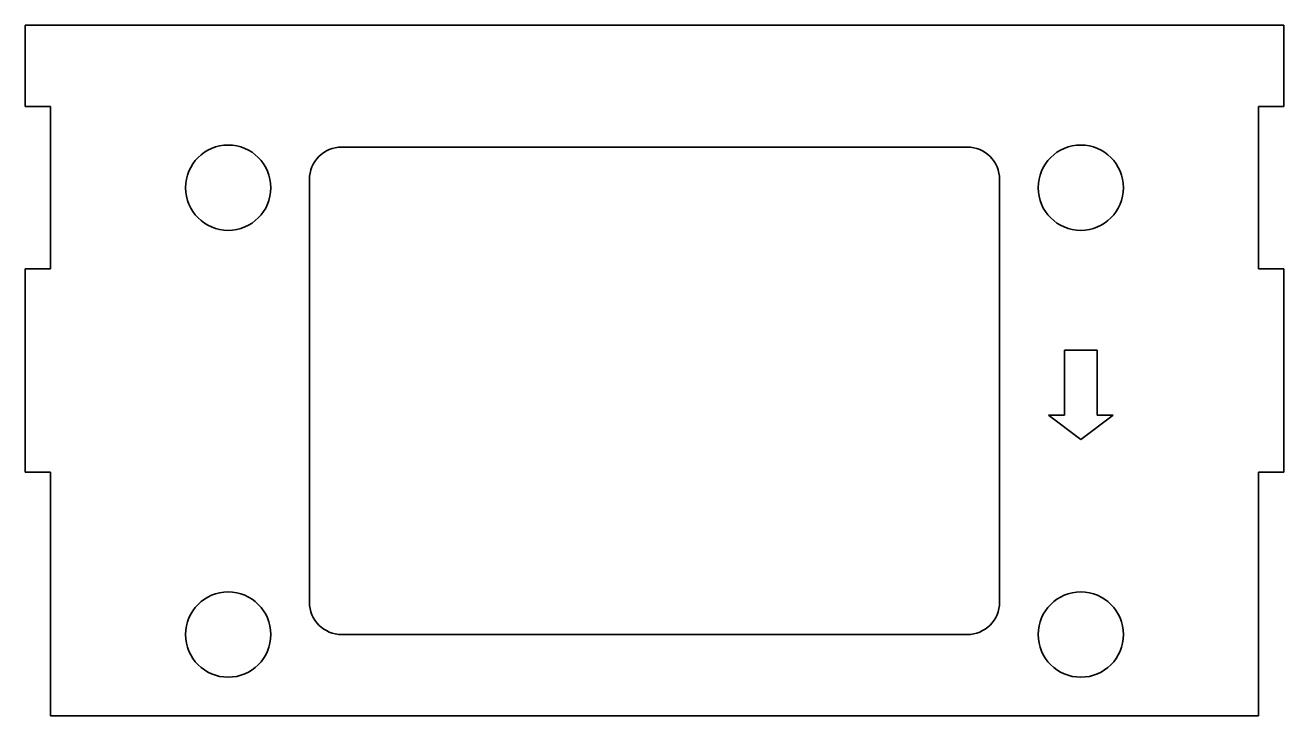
# Model space of a CAD drawing. Header units: inches. Extents: x 0 to 155, y 0 to 85.
import ezdxf

# ---------------------------------------------------------------- set-up
doc = ezdxf.new("R2010")
doc.units = ezdxf.units.IN
doc.header["$MEASUREMENT"] = 0
doc.layers.add('SIMUMAK Visible (ISO)', color=7, linetype='Continuous', lineweight=35)

# ---------------------------------------------------------------- blocks, each defined once
blk = doc.blocks.new('CD-IND-30-PEAN-02_Sheet_6_CD-IND-30-PEAN-02')
at = {"layer": 'SIMUMAK Visible (ISO)'}
for p, q in [((-77.5, 42.5), (77.5, 42.5)), ((-77.5, 32.5), (-77.5, 42.5)), ((77.5, 42.5), (77.5, 32.5)), ((-74.4, 32.5), (-77.5, 32.5)), ((-74.4, 32.5), (-74.4, 12.5)), ((74.4, 12.5), (74.4, 32.5)), ((77.5, 32.5), (74.4, 32.5)), ((-38.5, 27.5), (38.5, 27.5)), ((-42.5, -28.5), (-42.5, 23.5)), ((42.5, 23.5), (42.5, -28.5)), ((-77.5, -12.5), (-77.5, 12.5)), ((-74.4, 12.5), (-77.5, 12.5)), ((77.5, 12.5), (74.4, 12.5)), ((77.5, 12.5), (77.5, -12.5)), ((50.5, 2.5), (54.5, 2.5)), ((50.5, -5.5), (50.5, 2.5)), ((54.5, 2.5), (54.5, -5.5)), ((52.5, -8.5), (48.5, -5.5)), ((48.5, -5.5), (50.5, -5.5)), ((56.5, -5.5), (52.5, -8.5)), ((54.5, -5.5), (56.5, -5.5)), ((-77.5, -12.5), (-74.4, -12.5)), ((-74.4, -12.5), (-74.4, -42.5)), ((74.4, -42.5), (74.4, -12.5)), ((74.4, -12.5), (77.5, -12.5)), ((38.5, -32.5), (-38.5, -32.5)), ((74.4, -42.5), (-74.4, -42.5))]:
    blk.add_line(p, q, dxfattribs=at)
for centre in [(-52.5, 22.5), (52.5, 22.5), (-52.5, -32.5), (52.5, -32.5)]:
    blk.add_circle(centre, 5.25, dxfattribs=at)
at = {"layer": 'SIMUMAK Visible (ISO)', "extrusion": (0, 0, -1)}
for centre, start, end in [((38.5, 23.5), 360, 90), ((-38.5, 23.5), 90, 180), ((38.5, -28.5), 270, 360), ((-38.5, -28.5), 180, 270)]:
    blk.add_arc(centre, 4, start, end, dxfattribs=at)

msp = doc.modelspace()

# ---------------------------------------------------------------- block references
msp.add_blockref('CD-IND-30-PEAN-02_Sheet_6_CD-IND-30-PEAN-02', (77.5, 42.5))

doc.saveas('drawing.dxf')
